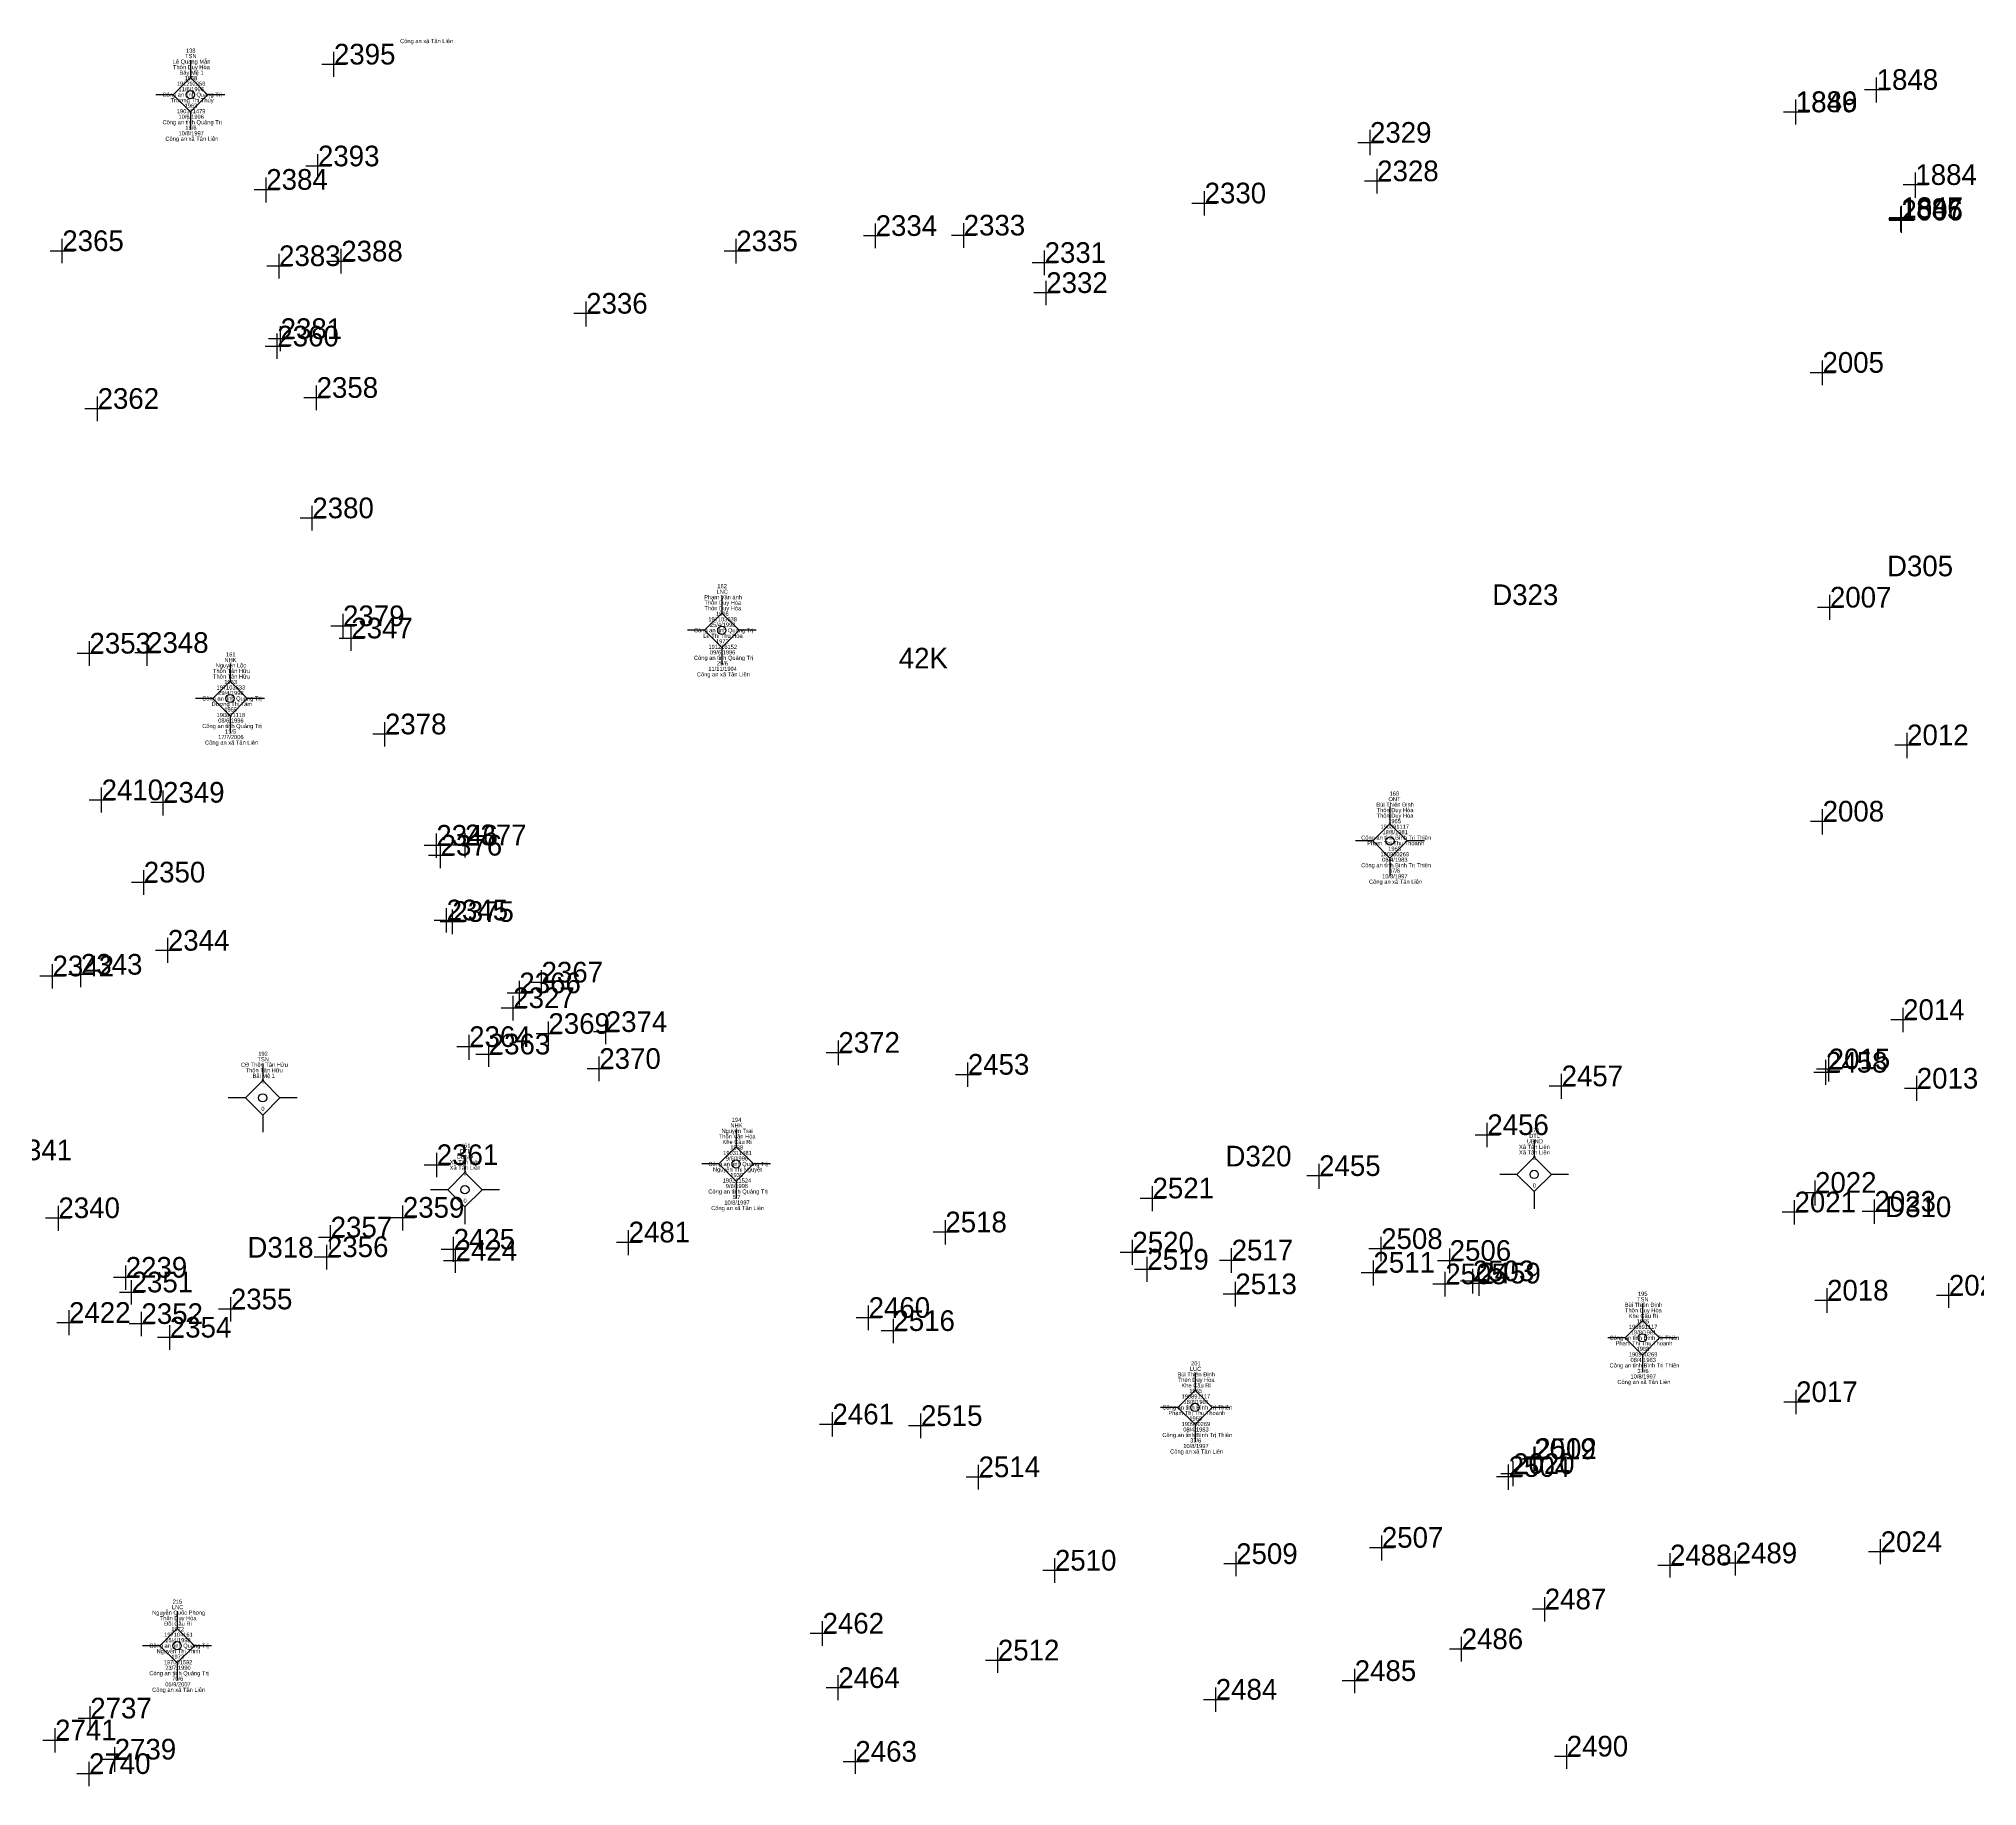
# Model space of a CAD drawing. Extents: x 548949 to 550223, y 1836732 to 1838051.
# Drawn here: x 549719 to 549859.6, y 1837629.9 to 1837756.7 of the extents above; entities that cross this region are included whole.
import ezdxf

# ---------------------------------------------------------------- set-up
doc = ezdxf.new("R2010")
doc.units = 0
for name, color, linetype in [('Level 11', 7, 'Continuous'), ('Level 15', 7, 'Continuous'), ('Level 4', 7, 'Continuous'), ('Level 5', 7, 'Continuous')]:
    doc.layers.add(name, color=color, linetype=linetype)

msp = doc.modelspace()

# ---------------------------------------------------------------- linework, layer by layer
at = {"layer": 'Level 11'}
for p, q in [((549730, 1837755.12), (549730, 1837753.87)), ((549730, 1837753.87), (549728.75, 1837752.62)), ((549731.25, 1837752.62), (549730, 1837753.87)), ((549728.75, 1837752.62), (549727.5, 1837752.62)), ((549728.75, 1837752.62), (549730, 1837751.37)), ((549730, 1837751.37), (549731.25, 1837752.62)), ((549732.5, 1837752.62), (549731.25, 1837752.62)), ((549730, 1837751.37), (549730, 1837750.12)), ((549768.56, 1837716.25), (549768.56, 1837715)), ((549767.31, 1837713.75), (549766.06, 1837713.75)), ((549768.56, 1837715), (549767.31, 1837713.75)), ((549767.31, 1837713.75), (549768.56, 1837712.5)), ((549769.81, 1837713.75), (549768.56, 1837715)), ((549768.56, 1837712.5), (549769.81, 1837713.75)), ((549771.06, 1837713.75), (549769.81, 1837713.75)), ((549768.56, 1837712.5), (549768.56, 1837711.25)), ((549732.88, 1837711.3), (549732.88, 1837710.05)), ((549732.88, 1837710.05), (549731.63, 1837708.8)), ((549734.13, 1837708.8), (549732.88, 1837710.05)), ((549731.63, 1837708.8), (549730.38, 1837708.8)), ((549731.63, 1837708.8), (549732.88, 1837707.55)), ((549732.88, 1837707.55), (549734.13, 1837708.8)), ((549735.38, 1837708.8), (549734.13, 1837708.8)), ((549732.88, 1837707.55), (549732.88, 1837706.3)), ((549817.04, 1837699.71), (549815.79, 1837698.46)), ((549817.04, 1837700.96), (549817.04, 1837699.71)), ((549818.29, 1837698.46), (549817.04, 1837699.71)), ((549815.79, 1837698.46), (549814.54, 1837698.46)), ((549815.79, 1837698.46), (549817.04, 1837697.21)), ((549817.04, 1837697.21), (549818.29, 1837698.46)), ((549819.54, 1837698.46), (549818.29, 1837698.46)), ((549817.04, 1837697.21), (549817.04, 1837695.96)), ((549735.25, 1837682.32), (549735.25, 1837681.07)), ((549735.25, 1837681.07), (549734, 1837679.82)), ((549736.5, 1837679.82), (549735.25, 1837681.07)), ((549734, 1837679.82), (549732.75, 1837679.82)), ((549734, 1837679.82), (549735.25, 1837678.57)), ((549735.25, 1837678.57), (549736.5, 1837679.82)), ((549735.25, 1837678.57), (549735.25, 1837677.32)), ((549737.75, 1837679.82), (549736.5, 1837679.82)), ((549769.6, 1837677.52), (549769.6, 1837676.27)), ((549769.6, 1837676.27), (549768.35, 1837675.02)), ((549770.85, 1837675.02), (549769.6, 1837676.27)), ((549827.5, 1837676.76), (549827.5, 1837675.51)), ((549749.92, 1837674.4), (549748.67, 1837673.15)), ((549749.92, 1837675.65), (549749.92, 1837674.4)), ((549751.17, 1837673.15), (549749.92, 1837674.4)), ((549768.35, 1837675.02), (549767.1, 1837675.02)), ((549768.35, 1837675.02), (549769.6, 1837673.77)), ((549769.6, 1837673.77), (549770.85, 1837675.02)), ((549772.1, 1837675.02), (549770.85, 1837675.02)), ((549827.5, 1837675.51), (549826.25, 1837674.26)), ((549828.75, 1837674.26), (549827.5, 1837675.51)), ((549748.67, 1837673.15), (549747.42, 1837673.15)), ((549748.67, 1837673.15), (549749.92, 1837671.9)), ((549749.92, 1837671.9), (549751.17, 1837673.15)), ((549752.42, 1837673.15), (549751.17, 1837673.15)), ((549769.6, 1837673.77), (549769.6, 1837672.52)), ((549826.25, 1837674.26), (549825, 1837674.26)), ((549826.25, 1837674.26), (549827.5, 1837673.01)), ((549827.5, 1837673.01), (549828.75, 1837674.26)), ((549827.5, 1837673.01), (549827.5, 1837671.76)), ((549830, 1837674.26), (549828.75, 1837674.26)), ((549749.92, 1837671.9), (549749.92, 1837670.65)), ((549835.35, 1837664.9), (549835.35, 1837663.65)), ((549835.35, 1837663.65), (549834.1, 1837662.4)), ((549836.6, 1837662.4), (549835.35, 1837663.65)), ((549834.1, 1837662.4), (549832.85, 1837662.4)), ((549834.1, 1837662.4), (549835.35, 1837661.15)), ((549835.35, 1837661.15), (549836.6, 1837662.4)), ((549837.85, 1837662.4), (549836.6, 1837662.4)), ((549835.35, 1837661.15), (549835.35, 1837659.9)), ((549802.9, 1837659.85), (549802.9, 1837658.6)), ((549802.9, 1837658.6), (549801.65, 1837657.35)), ((549804.15, 1837657.35), (549802.9, 1837658.6)), ((549801.65, 1837657.35), (549800.4, 1837657.35)), ((549801.65, 1837657.35), (549802.9, 1837656.1)), ((549802.9, 1837656.1), (549804.15, 1837657.35)), ((549802.9, 1837656.1), (549802.9, 1837654.85)), ((549805.4, 1837657.35), (549804.15, 1837657.35)), ((549729.04, 1837642.56), (549729.04, 1837641.31)), ((549729.04, 1837641.31), (549727.79, 1837640.06)), ((549730.29, 1837640.06), (549729.04, 1837641.31)), ((549727.79, 1837640.06), (549726.54, 1837640.06)), ((549727.79, 1837640.06), (549729.04, 1837638.81)), ((549729.04, 1837638.81), (549730.29, 1837640.06)), ((549731.54, 1837640.06), (549730.29, 1837640.06)), ((549729.04, 1837638.81), (549729.04, 1837637.56))]:
    msp.add_line(p, q, dxfattribs=at)
for centre in [(549730, 1837752.62), (549768.56, 1837713.75), (549732.88, 1837708.8), (549817.04, 1837698.46), (549735.25, 1837679.82), (549769.6, 1837675.02), (549827.5, 1837674.26), (549749.92, 1837673.15), (549835.35, 1837662.4), (549802.9, 1837657.35), (549729.04, 1837640.06)]:
    msp.add_circle(centre, 0.3, dxfattribs=at)
at = {"layer": 'Level 4'}
for p, q in [((549741.31, 1837754.81), (549739.53, 1837754.81)), ((549740.42, 1837753.92), (549740.42, 1837755.74)), ((549852.35, 1837752.04), (549852.35, 1837753.86)), ((549846.48, 1837750.47), (549846.48, 1837752.28)), ((549846.49, 1837750.45), (549846.49, 1837752.23)), ((549853.24, 1837752.97), (549851.46, 1837752.97)), ((549847.4, 1837751.36), (549845.59, 1837751.36)), ((549847.38, 1837751.34), (549845.6, 1837751.34)), ((549816.52, 1837749.13), (549814.7, 1837749.13)), ((549815.59, 1837748.24), (549815.59, 1837750.06)), ((549740.15, 1837747.42), (549738.37, 1837747.42)), ((549739.26, 1837746.5), (549739.26, 1837748.31)), ((549735.51, 1837744.8), (549735.51, 1837746.61)), ((549817, 1837746.34), (549815.18, 1837746.34)), ((549816.11, 1837745.45), (549816.11, 1837747.23)), ((549856.05, 1837746.07), (549854.27, 1837746.07)), ((549855.16, 1837745.14), (549855.16, 1837746.96)), ((549736.44, 1837745.72), (549734.62, 1837745.72)), ((549804.48, 1837744.73), (549802.66, 1837744.73)), ((549803.59, 1837743.84), (549803.59, 1837745.62)), ((549779.72, 1837741.48), (549779.72, 1837743.26)), ((549786.11, 1837741.51), (549786.11, 1837743.29)), ((549854.99, 1837743.59), (549853.21, 1837743.59)), ((549855.08, 1837743.67), (549853.26, 1837743.67)), ((549855.04, 1837743.49), (549853.26, 1837743.49)), ((549854.1, 1837742.7), (549854.1, 1837744.49)), ((549854.15, 1837742.78), (549854.15, 1837744.56)), ((549854.15, 1837742.6), (549854.15, 1837744.38)), ((549720.71, 1837740.38), (549720.71, 1837742.16)), ((549769.61, 1837740.37), (549769.61, 1837742.15)), ((549780.61, 1837742.37), (549778.83, 1837742.37)), ((549787, 1837742.4), (549785.22, 1837742.4)), ((549721.6, 1837741.27), (549719.82, 1837741.27)), ((549736.44, 1837739.29), (549736.44, 1837741.07)), ((549741.84, 1837740.52), (549740.06, 1837740.52)), ((549740.95, 1837739.63), (549740.95, 1837741.44)), ((549770.5, 1837741.26), (549768.72, 1837741.26)), ((549792.87, 1837740.41), (549791.09, 1837740.41)), ((549791.98, 1837739.52), (549791.98, 1837741.3)), ((549737.33, 1837740.18), (549735.55, 1837740.18)), ((549792.1, 1837737.34), (549792.1, 1837739.12)), ((549758.72, 1837735.8), (549758.72, 1837737.62)), ((549793.02, 1837738.23), (549791.21, 1837738.23)), ((549759.61, 1837736.73), (549757.83, 1837736.73)), ((549737.44, 1837734.89), (549735.66, 1837734.89)), ((549736.31, 1837733.46), (549736.31, 1837735.28)), ((549736.55, 1837734), (549736.55, 1837735.82)), ((549737.2, 1837734.35), (549735.42, 1837734.35)), ((549849.34, 1837732.44), (549847.53, 1837732.44)), ((549848.42, 1837731.55), (549848.42, 1837733.33)), ((549723.27, 1837728.93), (549723.27, 1837730.71)), ((549740.05, 1837730.62), (549738.24, 1837730.62)), ((549739.16, 1837729.73), (549739.16, 1837731.52)), ((549724.16, 1837729.82), (549722.34, 1837729.82)), ((549738.85, 1837720.99), (549738.85, 1837722.77)), ((549739.74, 1837721.88), (549737.96, 1837721.88)), ((549849.85, 1837715.4), (549848.07, 1837715.4)), ((549848.96, 1837714.51), (549848.96, 1837716.32)), ((549741.97, 1837714.05), (549740.19, 1837714.05)), ((549741.08, 1837713.16), (549741.08, 1837714.94)), ((549741.68, 1837712.27), (549741.68, 1837714.05)), ((549722.68, 1837711.17), (549722.68, 1837712.95)), ((549726.86, 1837711.18), (549726.86, 1837713)), ((549742.6, 1837713.16), (549740.79, 1837713.16)), ((549723.57, 1837712.06), (549721.79, 1837712.06)), ((549727.75, 1837712.11), (549725.97, 1837712.11)), ((549744.12, 1837705.31), (549744.12, 1837707.09)), ((549745.01, 1837706.2), (549743.23, 1837706.2)), ((549855.45, 1837705.41), (549853.67, 1837705.41)), ((549854.56, 1837704.48), (549854.56, 1837706.3)), ((549724.45, 1837701.42), (549722.67, 1837701.42)), ((549723.56, 1837700.53), (549723.56, 1837702.34)), ((549728.91, 1837701.24), (549727.13, 1837701.24)), ((549728.02, 1837700.32), (549728.02, 1837702.13)), ((549849.36, 1837699.87), (549847.54, 1837699.87)), ((549848.43, 1837698.94), (549848.43, 1837700.76)), ((549747.85, 1837697.23), (549747.85, 1837699.01)), ((549748.16, 1837696.48), (549748.16, 1837698.29)), ((549749.93, 1837697.26), (549749.93, 1837699.04)), ((549748.78, 1837698.12), (549746.96, 1837698.12)), ((549749.05, 1837697.4), (549747.27, 1837697.4)), ((549750.82, 1837698.15), (549749.04, 1837698.15)), ((549727.51, 1837695.45), (549725.73, 1837695.45)), ((549726.62, 1837694.56), (549726.62, 1837696.34)), ((549749.48, 1837692.7), (549747.7, 1837692.7)), ((549749.9, 1837692.59), (549748.12, 1837692.59)), ((549748.59, 1837691.81), (549748.59, 1837693.59)), ((549749.01, 1837691.7), (549749.01, 1837693.48)), ((549728.37, 1837689.61), (549728.37, 1837691.42)), ((549729.26, 1837690.5), (549727.48, 1837690.5)), ((549720.89, 1837688.64), (549719.08, 1837688.64)), ((549720, 1837687.75), (549720, 1837689.53)), ((549722.95, 1837688.76), (549721.17, 1837688.76)), ((549722.06, 1837687.84), (549722.06, 1837689.65)), ((549755.48, 1837687.3), (549755.48, 1837689.08)), ((549754.76, 1837687.41), (549752.98, 1837687.41)), ((549753.43, 1837685.44), (549753.43, 1837687.22)), ((549753.87, 1837686.52), (549753.87, 1837688.3)), ((549756.4, 1837688.19), (549754.59, 1837688.19)), ((549754.36, 1837686.33), (549752.54, 1837686.33)), ((549854.27, 1837684.58), (549854.27, 1837686.36)), ((549750.23, 1837682.58), (549750.23, 1837684.4)), ((549756.9, 1837684.46), (549755.09, 1837684.46)), ((549755.98, 1837683.57), (549755.98, 1837685.35)), ((549761.03, 1837684.6), (549759.25, 1837684.6)), ((549760.14, 1837683.71), (549760.14, 1837685.49)), ((549855.16, 1837685.47), (549853.38, 1837685.47)), ((549751.16, 1837683.51), (549749.34, 1837683.51)), ((549752.54, 1837682.97), (549750.72, 1837682.97)), ((549751.65, 1837682.08), (549751.65, 1837683.86)), ((549759.67, 1837681.03), (549759.67, 1837682.81)), ((549777.91, 1837683.09), (549776.13, 1837683.09)), ((549777.02, 1837682.2), (549777.02, 1837683.98)), ((549848.87, 1837681), (549848.87, 1837682.78)), ((549760.56, 1837681.92), (549758.78, 1837681.92)), ((549787.3, 1837681.5), (549785.52, 1837681.5)), ((549786.41, 1837680.61), (549786.41, 1837682.39)), ((549829.49, 1837679.74), (549829.49, 1837681.55)), ((549849.56, 1837681.65), (549847.78, 1837681.65)), ((549849.76, 1837681.89), (549847.98, 1837681.89)), ((549848.67, 1837680.76), (549848.67, 1837682.58)), ((549855.26, 1837679.6), (549855.26, 1837681.42)), ((549830.38, 1837680.66), (549828.6, 1837680.66)), ((549856.15, 1837680.49), (549854.36, 1837680.49)), ((549824.99, 1837677.12), (549823.21, 1837677.12)), ((549824.1, 1837676.23), (549824.1, 1837678.01)), ((549747.88, 1837674.05), (549747.88, 1837675.83)), ((549748.77, 1837674.94), (549746.96, 1837674.94)), ((549811.9, 1837673.22), (549811.9, 1837675.04)), ((549799.81, 1837671.6), (549799.81, 1837673.41)), ((549812.79, 1837674.15), (549811.01, 1837674.15)), ((549848.77, 1837672.93), (549846.99, 1837672.93)), ((549847.88, 1837672), (549847.88, 1837673.82)), ((549720.43, 1837670.16), (549720.43, 1837671.98)), ((549745.42, 1837670.19), (549745.42, 1837672.01)), ((549800.7, 1837672.52), (549798.92, 1837672.52)), ((549847.28, 1837671.51), (549845.5, 1837671.51)), ((549846.39, 1837670.62), (549846.39, 1837672.4)), ((549853.08, 1837671.56), (549851.3, 1837671.56)), ((549852.19, 1837670.67), (549852.19, 1837672.45)), ((549721.32, 1837671.09), (549719.5, 1837671.09)), ((549740.18, 1837668.8), (549740.18, 1837670.58)), ((549746.31, 1837671.12), (549744.53, 1837671.12)), ((549761.8, 1837668.4), (549761.8, 1837670.22)), ((549784.78, 1837669.17), (549784.78, 1837670.95)), ((549741.07, 1837669.69), (549739.29, 1837669.69)), ((549739.91, 1837667.37), (549739.91, 1837669.15)), ((549750.02, 1837668.81), (549748.21, 1837668.81)), ((549749.1, 1837667.92), (549749.1, 1837669.74)), ((549749.25, 1837667.11), (549749.25, 1837668.89)), ((549762.69, 1837669.33), (549760.91, 1837669.33)), ((549785.67, 1837670.06), (549783.89, 1837670.06)), ((549798.35, 1837667.71), (549798.35, 1837669.52)), ((549805.55, 1837667.13), (549805.55, 1837668.91)), ((549817.29, 1837668.85), (549815.51, 1837668.85)), ((549816.4, 1837667.96), (549816.4, 1837669.74)), ((549821.37, 1837667.1), (549821.37, 1837668.88)), ((549725.31, 1837665.88), (549725.31, 1837667.66)), ((549740.8, 1837668.26), (549738.98, 1837668.26)), ((549750.18, 1837668), (549748.36, 1837668)), ((549799.24, 1837668.6), (549797.46, 1837668.6)), ((549800.32, 1837667.35), (549798.5, 1837667.35)), ((549799.43, 1837666.46), (549799.43, 1837668.28)), ((549806.48, 1837668.02), (549804.66, 1837668.02)), ((549815.84, 1837666.2), (549815.84, 1837668.02)), ((549822.26, 1837667.99), (549820.48, 1837667.99)), ((549823.05, 1837665.62), (549823.05, 1837667.4)), ((549823.52, 1837665.46), (549823.52, 1837667.28)), ((549726.24, 1837666.77), (549724.42, 1837666.77)), ((549725.74, 1837664.81), (549725.74, 1837666.59)), ((549805.82, 1837664.68), (549805.82, 1837666.46)), ((549816.73, 1837667.13), (549814.95, 1837667.13)), ((549821.98, 1837666.29), (549820.16, 1837666.29)), ((549821.05, 1837665.4), (549821.05, 1837667.18)), ((549823.94, 1837666.51), (549822.16, 1837666.51)), ((549824.41, 1837666.35), (549822.6, 1837666.35)), ((549848.75, 1837664.22), (549848.75, 1837666)), ((549857.59, 1837664.58), (549857.59, 1837666.36)), ((549726.63, 1837665.7), (549724.85, 1837665.7)), ((549733.83, 1837664.47), (549732.05, 1837664.47)), ((549732.94, 1837663.58), (549732.94, 1837665.36)), ((549779.21, 1837662.96), (549779.21, 1837664.74)), ((549806.72, 1837665.57), (549804.93, 1837665.57)), ((549849.64, 1837665.11), (549847.86, 1837665.11)), ((549858.48, 1837665.47), (549856.7, 1837665.47)), ((549722.12, 1837663.49), (549720.31, 1837663.49)), ((549721.2, 1837662.6), (549721.2, 1837664.42)), ((549727.34, 1837663.41), (549725.56, 1837663.41)), ((549726.45, 1837662.52), (549726.45, 1837664.3)), ((549728.51, 1837661.53), (549728.51, 1837663.31)), ((549780.1, 1837663.85), (549778.32, 1837663.85)), ((549781.01, 1837662.01), (549781.01, 1837663.79)), ((549729.44, 1837662.42), (549727.62, 1837662.42)), ((549781.9, 1837662.9), (549780.12, 1837662.9)), ((549847.44, 1837657.74), (549845.62, 1837657.74)), ((549846.51, 1837656.85), (549846.51, 1837658.63)), ((549777.48, 1837656.12), (549775.66, 1837656.12)), ((549776.59, 1837655.23), (549776.59, 1837657.01)), ((549783.9, 1837656.01), (549782.11, 1837656.01)), ((549783.01, 1837655.12), (549783.01, 1837656.9)), ((549825.65, 1837651.38), (549825.65, 1837653.2)), ((549825.97, 1837651.63), (549825.97, 1837653.44)), ((549828.4, 1837653.59), (549826.62, 1837653.59)), ((549828.47, 1837653.62), (549826.69, 1837653.62)), ((549827.51, 1837652.7), (549827.51, 1837654.48)), ((549827.58, 1837652.73), (549827.58, 1837654.51)), ((549788.08, 1837652.29), (549786.3, 1837652.29)), ((549787.19, 1837651.4), (549787.19, 1837653.18)), ((549826.58, 1837652.31), (549824.76, 1837652.31)), ((549826.86, 1837652.52), (549825.08, 1837652.52)), ((549816.45, 1837646.24), (549816.45, 1837648.06)), ((549852.64, 1837645.97), (549852.64, 1837647.78)), ((549792.73, 1837644.62), (549792.73, 1837646.4)), ((549805.88, 1837645.1), (549805.88, 1837646.88)), ((549817.34, 1837647.17), (549815.56, 1837647.17)), ((549837.36, 1837645), (549837.36, 1837646.78)), ((549842.12, 1837645.15), (549842.12, 1837646.93)), ((549853.53, 1837646.86), (549851.75, 1837646.86)), ((549793.62, 1837645.51), (549791.84, 1837645.51)), ((549806.8, 1837645.99), (549804.99, 1837645.99)), ((549838.25, 1837645.89), (549836.47, 1837645.89)), ((549843.01, 1837646.04), (549841.2, 1837646.04)), ((549828.27, 1837641.81), (549828.27, 1837643.59)), ((549829.2, 1837642.7), (549827.38, 1837642.7)), ((549776.76, 1837640.94), (549774.98, 1837640.94)), ((549775.87, 1837640.05), (549775.87, 1837641.83)), ((549822.24, 1837638.92), (549822.24, 1837640.7)), ((549788.59, 1837638.1), (549788.59, 1837639.92)), ((549823.14, 1837639.81), (549821.35, 1837639.81)), ((549777.01, 1837636.1), (549777.01, 1837637.92)), ((549789.48, 1837638.99), (549787.7, 1837638.99)), ((549814.48, 1837636.61), (549814.48, 1837638.39)), ((549777.9, 1837636.99), (549776.12, 1837636.99)), ((549804.4, 1837635.25), (549804.4, 1837637.03)), ((549815.37, 1837637.5), (549813.56, 1837637.5)), ((549722.74, 1837633.89), (549722.74, 1837635.67)), ((549805.29, 1837636.14), (549803.51, 1837636.14)), ((549720.19, 1837632.3), (549720.19, 1837634.08)), ((549723.64, 1837634.78), (549721.85, 1837634.78)), ((549721.08, 1837633.19), (549719.3, 1837633.19)), ((549724.51, 1837630.91), (549724.51, 1837632.69)), ((549778.25, 1837630.75), (549778.25, 1837632.53)), ((549829.86, 1837631.13), (549829.86, 1837632.91)), ((549723.54, 1837630.75), (549721.76, 1837630.75)), ((549722.65, 1837629.86), (549722.65, 1837631.64)), ((549725.4, 1837631.8), (549723.61, 1837631.8)), ((549779.14, 1837631.64), (549777.36, 1837631.64)), ((549830.78, 1837632.02), (549828.97, 1837632.02))]:
    msp.add_line(p, q, dxfattribs=at)

# ---------------------------------------------------------------- texts
at = {"layer": 'Level 15'}
for s, p in [('138', (549729.68, 1837755.67)), ('Công an xã Tân Liên', (549745.22, 1837756.36)), ('Lê Quang Mẫn', (549728.72, 1837754.87)), ('Thôn Duy Hòa', (549728.74, 1837754.47)), ('TSN', (549729.62, 1837755.27)), ('191292058', (549729.02, 1837753.27)), ('11/6/1996', (549729.14, 1837752.87)), ('Bảy Mệ 1', (549729.21, 1837754.07)), ('1958', (549729.58, 1837753.67)), ('Công an tỉnh Quảng Trị', (549727.98, 1837752.47)), ('Trương Thị Thúy', (549728.56, 1837752.07)), ('1963', (549729.58, 1837751.67)), ('Công an tỉnh Quảng Trị', (549727.98, 1837750.47)), ('190311479', (549729.02, 1837751.27)), ('10/6/1996', (549729.14, 1837750.87)), ('18/6', (549729.64, 1837750.07)), ('Công an xã Tân Liên', (549728.19, 1837749.27)), ('10/8/1997', (549729.14, 1837749.67)), ('LNC', (549768.18, 1837716.4)), ('162', (549768.24, 1837716.8)), ('Phạm Văn ánh', (549767.28, 1837716)), ('Thôn Duy Hòa', (549767.3, 1837715.6)), ('Thôn Duy Hòa', (549767.3, 1837715.2)), ('1966', (549768.14, 1837714.8)), ('Công an tỉnh Quảng Trị', (549766.54, 1837713.6)), ('197103638', (549767.58, 1837714.4)), ('25/4/1998', (549767.7, 1837714)), ('Lê Thị Thu Hòa', (549767.22, 1837713.2)), ('191216152', (549767.59, 1837712.4)), ('09/6/1996', (549767.7, 1837712)), ('1972', (549768.14, 1837712.8)), ('Thôn Tân Hữu', (549731.64, 1837710.65)), ('Nguyễn Lộc', (549731.84, 1837711.05)), ('NHK', (549732.47, 1837711.45)), ('161', (549732.59, 1837711.85)), ('Công an tỉnh Quảng Trị', (549766.54, 1837711.6)), ('11/11/1994', (549767.58, 1837710.8)), ('29/6', (549768.2, 1837711.2)), ('Thôn Tân Hữu', (549731.64, 1837710.25)), ('197103633', (549731.9, 1837709.45)), ('1963', (549732.46, 1837709.85)), ('Công an xã Tân Liên', (549766.75, 1837710.4)), ('Công an tỉnh Quảng Trị', (549730.86, 1837708.65)), ('Dương Thị Tâm', (549731.54, 1837708.25)), ('29/4/1998', (549732.02, 1837709.05)), ('1965', (549732.46, 1837707.85)), ('Công an tỉnh Quảng Trị', (549730.86, 1837706.65)), ('190891118', (549731.9, 1837707.45)), ('08/6/1996', (549732.02, 1837707.05)), ('Công an xã Tân Liên', (549731.07, 1837705.45)), ('17/7/2006', (549732.02, 1837705.85)), ('11/5', (549732.51, 1837706.25)), ('Bùi Thiên Định', (549816.05, 1837700.95)), ('ONT', (549816.93, 1837701.35)), ('168', (549817.01, 1837701.75)), ('Thôn Duy Hòa', (549816.07, 1837700.55)), ('Thôn Duy Hòa', (549816.07, 1837700.15)), ('190891117', (549816.35, 1837699.35)), ('1965', (549816.91, 1837699.75)), ('Công an tỉnh Bình Trị Thiên', (549814.95, 1837698.55)), ('Phạm Thị Thu Thoanh', (549815.39, 1837698.15)), ('18/8/1981', (549816.49, 1837698.95)), ('Công an tỉnh Bình Trị Thiên', (549814.95, 1837696.55)), ('190950269', (549816.35, 1837697.35)), ('08/4/1983', (549816.47, 1837696.95)), ('1968', (549816.91, 1837697.75)), ('Công an xã Tân Liên', (549815.52, 1837695.35)), ('10/8/1997', (549816.47, 1837695.75)), ('37/6', (549816.97, 1837696.15)), ('TSN', (549734.87, 1837682.47)), ('192', (549734.93, 1837682.87)), ('CĐ Thôn Tân Hữu', (549733.67, 1837682.07)), ('Thôn Tân Hữu', (549734.01, 1837681.67)), ('Bãi Mệ 1', (549734.51, 1837681.27)), ('0', (549735.15, 1837680.87)), ('0', (549735.15, 1837678.87)), ('Thôn Vân Hòa', (549768.34, 1837676.87)), ('Nguyễn Trai', (549768.54, 1837677.27)), ('NHK', (549769.19, 1837677.67)), ('194', (549769.28, 1837678.07)), ('DTL', (549827.14, 1837676.91)), ('470', (549827.18, 1837677.31)), ('UBND ', (549749.33, 1837675.4)), ('DTL', (549749.56, 1837675.8)), ('461', (549749.63, 1837676.2)), ('Khe Cầu Ri', (549768.61, 1837676.47)), ('190311481', (549768.66, 1837675.67)), ('1938', (549769.18, 1837676.07)), ('Xã Tân Liên ', (549826.4, 1837676.11)), ('Xã Tân Liên ', (549826.4, 1837675.71)), ('UBND', (549826.96, 1837676.51)), ('Xã Tân Liên ', (549748.82, 1837675)), ('Xã Tân Liên ', (549748.82, 1837674.6)), ('0', (549749.82, 1837674.2)), ('Công an tỉnh Quảng Trị', (549767.58, 1837674.87)), ('Nguyễn Thị Nguyệt', (549767.92, 1837674.47)), ('9/6/1996', (549768.85, 1837675.27)), ('1939', (549769.18, 1837674.07)), ('0', (549827.4, 1837675.31)), ('Công an tỉnh Quảng Trị', (549767.58, 1837672.87)), ('190211524', (549768.62, 1837673.67)), ('9/6/1996', (549768.85, 1837673.27)), ('0', (549827.4, 1837673.31)), ('0', (549749.82, 1837672.2)), ('Công an xã Tân Liên', (549767.79, 1837671.67)), ('10/8/1997', (549768.74, 1837672.07)), ('5/7', (549769.34, 1837672.47)), ('Bùi Thiên Định', (549834.07, 1837664.65)), ('Thôn Duy Hòa', (549834.09, 1837664.25)), ('TSN', (549834.97, 1837665.05)), ('195', (549835.03, 1837665.45)), ('Khe Cầu Ri', (549834.36, 1837663.85)), ('190891117', (549834.37, 1837663.05)), ('1965', (549834.93, 1837663.45)), ('Công an tỉnh Bình Trị Thiên', (549832.97, 1837662.25)), ('Phạm Thị Thu Thoanh', (549833.41, 1837661.85)), ('18/8/1981', (549834.51, 1837662.65)), ('1968', (549834.93, 1837661.45)), ('LUC', (549802.52, 1837660)), ('201', (549802.61, 1837660.4)), ('Công an tỉnh Bình Trị Thiên', (549832.97, 1837660.25)), ('190950269', (549834.37, 1837661.05)), ('08/4/1983', (549834.49, 1837660.65)), ('Bùi Thiên Định', (549801.62, 1837659.6)), ('Thôn Duy Hòa', (549801.64, 1837659.2)), ('Khe Cầu Ri', (549801.91, 1837658.8)), ('Công an xã Tân Liên', (549833.54, 1837659.05)), ('10/8/1997', (549834.49, 1837659.45)), ('37/6', (549834.99, 1837659.85)), ('Công an tỉnh Bình Trị Thiên', (549800.52, 1837657.2)), ('190891117', (549801.92, 1837658)), ('18/8/1981', (549802.06, 1837657.6)), ('1965', (549802.48, 1837658.4)), ('Phạm Thị Thu Thoanh', (549800.96, 1837656.8)), ('190950269', (549801.92, 1837656)), ('1968', (549802.48, 1837656.4)), ('Công an tỉnh Bình Trị Thiên', (549800.52, 1837655.2)), ('08/4/1983', (549802.04, 1837655.6)), ('10/8/1997', (549802.04, 1837654.4)), ('37/6', (549802.54, 1837654.8)), ('Công an xã Tân Liên', (549801.09, 1837654)), ('215', (549728.72, 1837643.11)), ('Nguyễn Quốc Phong', (549727.23, 1837642.31)), ('Thôn Duy Hòa', (549727.78, 1837641.91)), ('LNC', (549728.66, 1837642.71)), ('Đồi Cầu Ri', (549728.1, 1837641.51)), ('197104161', (549728.1, 1837640.71)), ('25/4/1998', (549728.18, 1837640.31)), ('1972', (549728.62, 1837641.11)), ('Công an tỉnh Quảng Trị', (549727.02, 1837639.91)), ('Nguyễn Thị Trinh', (549727.55, 1837639.51)), ('1973', (549728.62, 1837639.11)), ('Công an tỉnh Quảng Trị', (549727.02, 1837637.91)), ('197001592', (549728.07, 1837638.71)), ('23/7/1990', (549728.18, 1837638.31)), ('70/6', (549728.68, 1837637.51)), ('Công an xã Tân Liên', (549727.23, 1837636.71)), ('05/9/2007', (549728.18, 1837637.11))]:
    msp.add_text(s, height=0.3, dxfattribs=at).set_placement(p)
at = {"layer": 'Level 5'}
for s, p in [('2395', (549740.42, 1837754.81)), ('1848', (549852.35, 1837752.97)), ('1886', (549846.48, 1837751.36)), ('1849', (549846.49, 1837751.34)), ('2329', (549815.59, 1837749.13)), ('2393', (549739.26, 1837747.42)), ('2328', (549816.11, 1837746.34)), ('1884', (549855.16, 1837746.07)), ('2384', (549735.51, 1837745.72)), ('2330', (549803.59, 1837744.73)), ('1885', (549854.1, 1837743.59)), ('2006', (549854.15, 1837743.49)), ('1847', (549854.15, 1837743.67)), ('2334', (549779.72, 1837742.37)), ('2333', (549786.11, 1837742.4)), ('2365', (549720.71, 1837741.27)), ('2388', (549740.95, 1837740.52)), ('2335', (549769.61, 1837741.26)), ('2331', (549791.98, 1837740.41)), ('2383', (549736.44, 1837740.18)), ('2332', (549792.1, 1837738.23)), ('2336', (549758.72, 1837736.73)), ('2381', (549736.55, 1837734.89)), ('2360', (549736.31, 1837734.35)), ('2005', (549848.42, 1837732.44)), ('2358', (549739.16, 1837730.62)), ('2362', (549723.27, 1837729.82)), ('2380', (549738.85, 1837721.88)), ('D305 ', (549853.1, 1837717.67)), ('D323 ', (549824.46, 1837715.58)), ('2007', (549848.96, 1837715.4)), ('2379', (549741.08, 1837714.05)), ('2347', (549741.68, 1837713.16)), ('2353', (549722.68, 1837712.06)), ('2348', (549726.86, 1837712.11)), ('42K ', (549781.4, 1837710.98)), ('2378', (549744.12, 1837706.2)), ('2012', (549854.56, 1837705.41)), ('2410', (549723.56, 1837701.42)), ('2349', (549728.02, 1837701.24)), ('2008', (549848.43, 1837699.87)), ('2346', (549747.85, 1837698.12)), ('2377', (549749.93, 1837698.15)), ('2376', (549748.16, 1837697.4)), ('2350', (549726.62, 1837695.45)), ('2345', (549748.59, 1837692.7)), ('2375', (549749.01, 1837692.59)), ('2344', (549728.37, 1837690.5)), ('2342', (549720, 1837688.64)), ('2343', (549722.06, 1837688.76)), ('2366', (549753.87, 1837687.41)), ('2367', (549755.48, 1837688.19)), ('2327', (549753.43, 1837686.33)), ('2014', (549854.27, 1837685.47)), ('2369', (549755.98, 1837684.46)), ('2374', (549760.14, 1837684.6)), ('2364', (549750.23, 1837683.51)), ('2363', (549751.65, 1837682.97)), ('2372', (549777.02, 1837683.09)), ('2370', (549759.67, 1837681.92)), ('2453', (549786.41, 1837681.5)), ('2458', (549848.67, 1837681.65)), ('2015', (549848.87, 1837681.89)), ('2457', (549829.49, 1837680.66)), ('2013', (549855.26, 1837680.49)), ('2456', (549824.1, 1837677.12)), ('2341', (549716.96, 1837675.29)), ('2361', (549747.88, 1837674.94)), ('D320 ', (549805.1, 1837674.84)), ('2455', (549811.9, 1837674.15)), ('2022', (549847.88, 1837672.93)), ('2521', (549799.81, 1837672.52)), ('2021', (549846.39, 1837671.51)), ('2023', (549852.19, 1837671.56)), ('2340', (549720.43, 1837671.09)), ('2359', (549745.42, 1837671.12)), ('2518', (549784.78, 1837670.06)), ('D310 ', (549852.97, 1837671.16)), ('2357', (549740.18, 1837669.69)), ('2425', (549749.1, 1837668.81)), ('2481', (549761.8, 1837669.33)), ('2520', (549798.35, 1837668.6)), ('2508', (549816.4, 1837668.85)), ('D318 ', (549734.14, 1837668.22)), ('2356', (549739.91, 1837668.26)), ('2424', (549749.25, 1837668)), ('2519', (549799.43, 1837667.35)), ('2517', (549805.55, 1837668.02)), ('2506', (549821.37, 1837667.99)), ('2239', (549725.31, 1837666.77)), ('2511', (549815.84, 1837667.13)), ('2505', (549821.05, 1837666.29)), ('2503', (549823.05, 1837666.51)), ('2459', (549823.52, 1837666.35)), ('2351', (549725.74, 1837665.7)), ('2355', (549732.94, 1837664.47)), ('2513', (549805.82, 1837665.57)), ('2018', (549848.75, 1837665.11)), ('2025', (549857.59, 1837665.47)), ('2422', (549721.2, 1837663.49)), ('2352', (549726.45, 1837663.41)), ('2460', (549779.21, 1837663.85)), ('2354', (549728.51, 1837662.42)), ('2516', (549781.01, 1837662.9)), ('2017', (549846.51, 1837657.74)), ('2461', (549776.59, 1837656.12)), ('2515', (549783.01, 1837656.01)), ('2019', (549827.51, 1837653.59)), ('2502', (549827.58, 1837653.62)), ('2514', (549787.19, 1837652.29)), ('2504', (549825.65, 1837652.31)), ('2020', (549825.97, 1837652.52)), ('2507', (549816.45, 1837647.17)), ('2489', (549842.12, 1837646.04)), ('2024', (549852.64, 1837646.86)), ('2510', (549792.73, 1837645.51)), ('2509', (549805.88, 1837645.99)), ('2488', (549837.36, 1837645.89)), ('2487', (549828.27, 1837642.7)), ('2462', (549775.87, 1837640.94)), ('2486', (549822.24, 1837639.81)), ('2512', (549788.59, 1837638.99)), ('2464', (549777.01, 1837636.99)), ('2485', (549814.48, 1837637.5)), ('2484', (549804.4, 1837636.14)), ('2737', (549722.74, 1837634.78)), ('2741', (549720.19, 1837633.19)), ('2490', (549829.86, 1837632.02)), ('2740', (549722.65, 1837630.75)), ('2739', (549724.51, 1837631.8)), ('2463', (549778.25, 1837631.64))]:
    msp.add_text(s, height=1.5, dxfattribs=at).set_placement(p)

doc.saveas('drawing.dxf')
